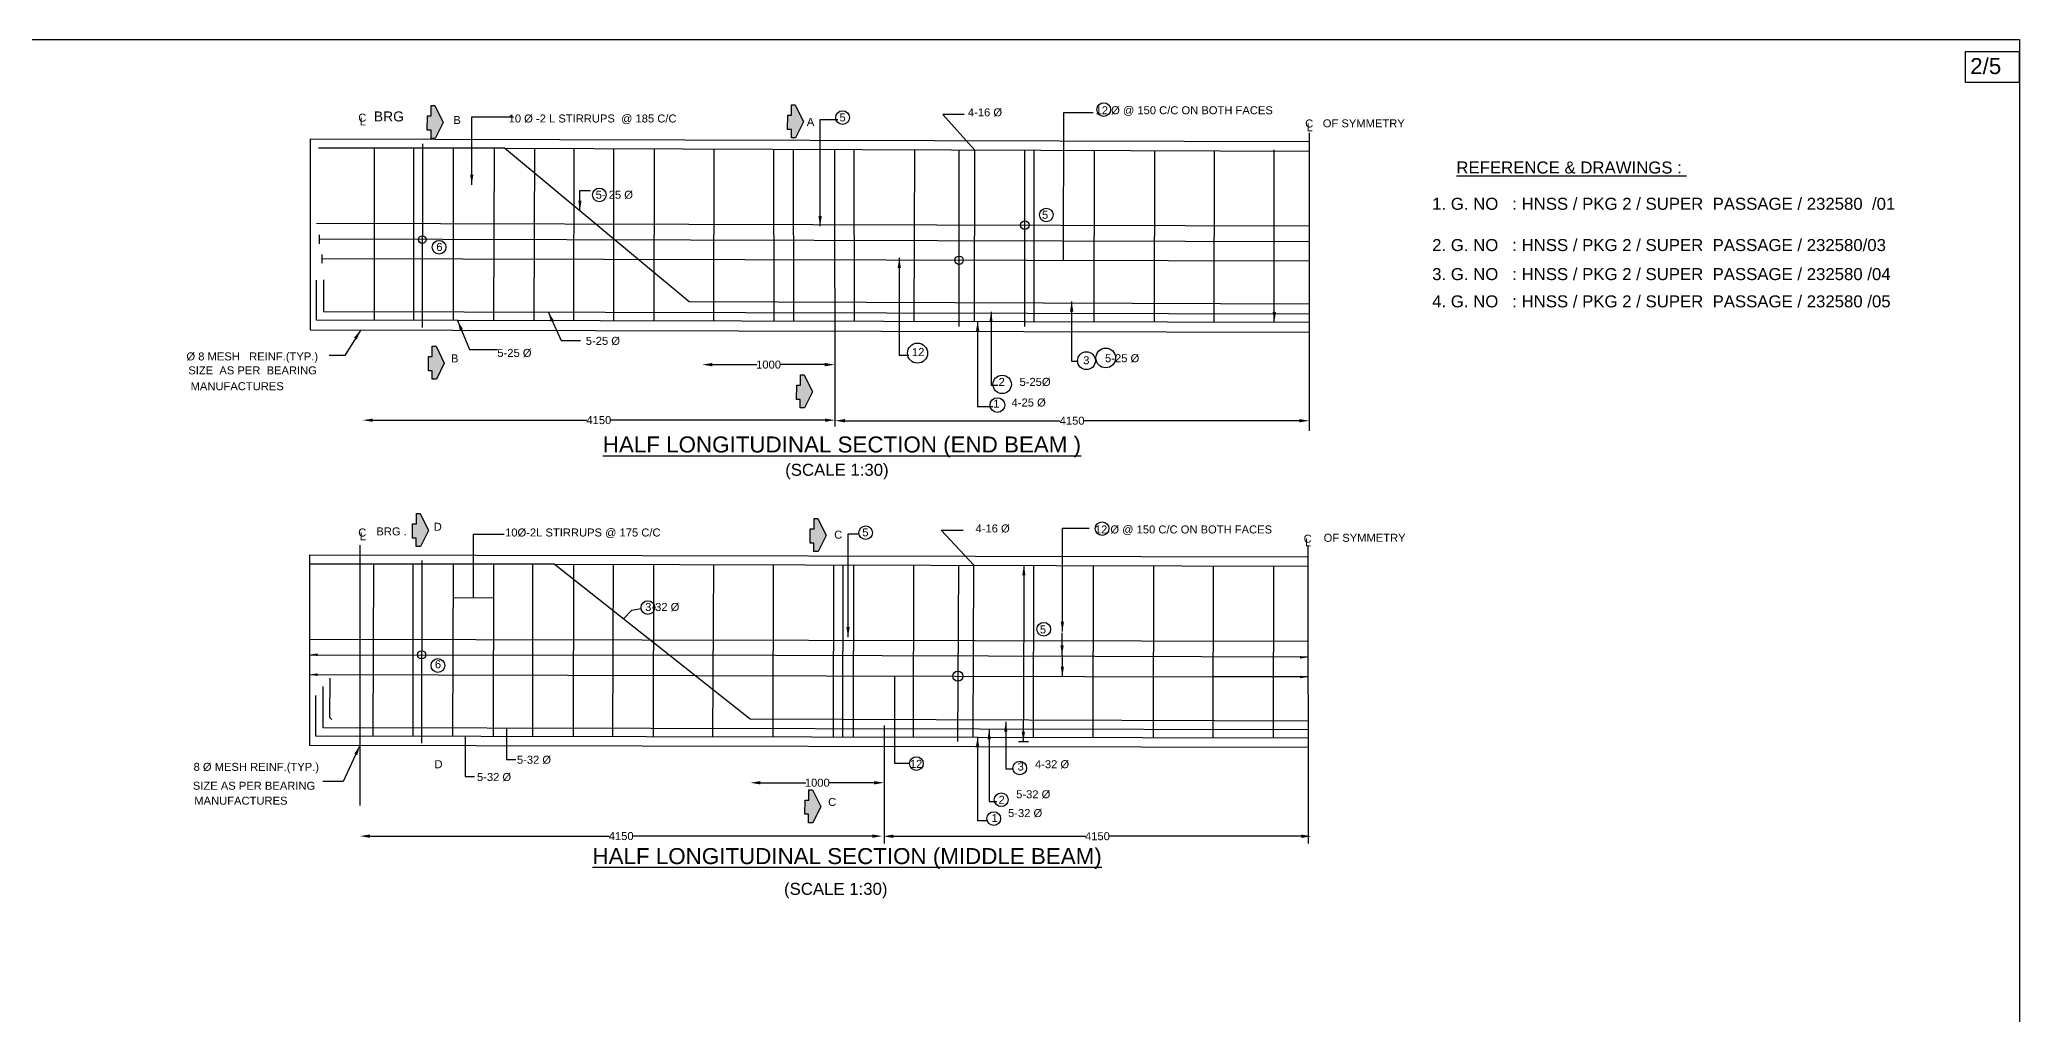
# Model space of a CAD drawing. Header units: millimetres. Extents: x 5124 to 5816485, y 2311 to 20996667.
# Drawn here: x 5791660 to 5816402, y 20984480 to 20996667 of the extents above; entities that cross this region are included whole.
import ezdxf

# ---------------------------------------------------------------- set-up
doc = ezdxf.new("R2010")
doc.units = ezdxf.units.MM
doc.header["$MEASUREMENT"] = 0
doc.layers.add('DIMENSION', color=2, linetype='Continuous')
doc.layers.add('TEXT', color=7, linetype='Continuous')
doc.styles.get("Standard").update_dxf_attribs({"font": 'arial.ttf', "height": 100})
doc.dimstyles.get("Standard").update_dxf_attribs({"dimtxt": 125, "dimasz": 125, "dimexe": 0.18, "dimexo": 0.0625, "dimgap": 0.09, "dimtad": 0, "dimdec": 0, "dimzin": 0, "dimdsep": 46, "dimtxsty": 'Standard', "dimcen": 0.09, "dimse1": 1, "dimse2": 1, "dimadec": 0, "dimazin": 0, "dimtfac": 1, "dimtdec": 0, "dimtofl": 0, "dimtmove": 0, "dimatfit": 3, "dimfxl": 0, "dimtolj": 1, "dimtzin": 0, "dimarcsym": 0})

# ---------------------------------------------------------------- blocks, each defined once
blk = doc.blocks.new('*D39')
at = {"layer": 'Defpoints', "color": 0, "transparency": 16777216}
for p in [(5795663, 20986703), (5802193, 20986709), (5802193, 20986703)]:
    blk.add_point(p, dxfattribs=at)
at = {"layer": 'DIMENSION', "color": 0, "lineweight": -2, "transparency": 16777216}
for p, q in [((5795788, 20986709), (5798777, 20986709)), ((5802068, 20986709), (5799079, 20986709))]:
    blk.add_line(p, q, dxfattribs=at)
at = {"layer": 'DIMENSION', "color": 0, "transparency": 16777216}
for points in [[(5795788, 20986730), (5795788, 20986688), (5795663, 20986709)], [(5802068, 20986730), (5802068, 20986688), (5802193, 20986709)]]:
    blk.add_solid(points, dxfattribs=at)
at = {"layer": 'DIMENSION', "color": 0, "transparency": 16777216, "insert": (5798928, 20986709), "char_height": 100, "attachment_point": 5}
blk.add_mtext('\\A1;4150', dxfattribs=at)
blk = doc.blocks.new('*D40')
at = {"layer": 'Defpoints', "color": 0, "transparency": 16777216}
for p in [(5802206, 20986715), (5807554, 20986715), (5807554, 20986707)]:
    blk.add_point(p, dxfattribs=at)
at = {"layer": 'DIMENSION', "color": 0, "lineweight": -2, "transparency": 16777216}
for p, q in [((5802331, 20986707), (5804729, 20986707)), ((5807429, 20986707), (5805031, 20986707))]:
    blk.add_line(p, q, dxfattribs=at)
at = {"layer": 'DIMENSION', "color": 0, "transparency": 16777216}
for points in [[(5802331, 20986728), (5802331, 20986686), (5802206, 20986707)], [(5807429, 20986728), (5807429, 20986686), (5807554, 20986707)]]:
    blk.add_solid(points, dxfattribs=at)
at = {"layer": 'DIMENSION', "color": 0, "transparency": 16777216, "insert": (5804880, 20986707), "char_height": 100, "attachment_point": 5}
blk.add_mtext('\\A1;4150', dxfattribs=at)
blk = doc.blocks.new('*D41')
at = {"layer": 'Defpoints', "color": 0, "transparency": 16777216}
for p in [(5795699, 20991906), (5801599, 20991909), (5801599, 20991830)]:
    blk.add_point(p, dxfattribs=at)
at = {"layer": 'DIMENSION', "color": 0, "lineweight": -2, "transparency": 16777216}
for p, q in [((5795824, 20991909), (5798498, 20991909)), ((5801474, 20991909), (5798800, 20991909))]:
    blk.add_line(p, q, dxfattribs=at)
at = {"layer": 'DIMENSION', "color": 0, "transparency": 16777216}
for points in [[(5795824, 20991929), (5795824, 20991888), (5795699, 20991909)], [(5801474, 20991929), (5801474, 20991888), (5801599, 20991909)]]:
    blk.add_solid(points, dxfattribs=at)
at = {"layer": 'DIMENSION', "color": 0, "transparency": 16777216, "insert": (5798649, 20991909), "char_height": 100, "attachment_point": 5}
blk.add_mtext('\\A1;4150', dxfattribs=at)
blk = doc.blocks.new('*D42')
at = {"layer": 'Defpoints', "color": 0, "transparency": 16777216}
for p in [(5801599, 20991909), (5807527, 20991909), (5807527, 20991902)]:
    blk.add_point(p, dxfattribs=at)
at = {"layer": 'DIMENSION', "color": 0, "lineweight": -2, "transparency": 16777216}
for p, q in [((5801724, 20991902), (5804412, 20991902)), ((5807402, 20991902), (5804714, 20991902))]:
    blk.add_line(p, q, dxfattribs=at)
at = {"layer": 'DIMENSION', "color": 0, "transparency": 16777216}
for points in [[(5801724, 20991923), (5801724, 20991881), (5801599, 20991902)], [(5807402, 20991923), (5807402, 20991881), (5807527, 20991902)]]:
    blk.add_solid(points, dxfattribs=at)
at = {"layer": 'DIMENSION', "color": 0, "transparency": 16777216, "insert": (5804563, 20991902), "char_height": 100, "attachment_point": 5}
blk.add_mtext('\\A1;4150', dxfattribs=at)
blk = doc.blocks.new('*D43')
at = {"layer": 'Defpoints', "color": 0, "transparency": 16777216}
for p in [(5799941, 20992603), (5799941, 20992537), (5801598, 20992537)]:
    blk.add_point(p, dxfattribs=at)
at = {"layer": 'DIMENSION', "color": 0, "lineweight": -2, "transparency": 16777216}
for p, q in [((5800066, 20992603), (5800625, 20992603)), ((5801473, 20992603), (5800914, 20992603))]:
    blk.add_line(p, q, dxfattribs=at)
at = {"layer": 'DIMENSION', "color": 0, "transparency": 16777216}
for points in [[(5800066, 20992624), (5800066, 20992582), (5799941, 20992603)], [(5801473, 20992624), (5801473, 20992582), (5801598, 20992603)]]:
    blk.add_solid(points, dxfattribs=at)
at = {"layer": 'DIMENSION', "color": 0, "transparency": 16777216, "insert": (5800770, 20992603), "char_height": 100, "attachment_point": 5}
blk.add_mtext('\\A1;1000', dxfattribs=at)
blk = doc.blocks.new('*D44')
at = {"layer": 'Defpoints', "color": 0, "transparency": 16777216}
for p in [(5800543, 20987351), (5802214, 20987376), (5802214, 20987351)]:
    blk.add_point(p, dxfattribs=at)
at = {"layer": 'DIMENSION', "color": 0, "lineweight": -2, "transparency": 16777216}
for p, q in [((5800668, 20987376), (5801234, 20987376)), ((5802089, 20987376), (5801523, 20987376))]:
    blk.add_line(p, q, dxfattribs=at)
at = {"layer": 'DIMENSION', "color": 0, "transparency": 16777216}
for points in [[(5800668, 20987397), (5800668, 20987355), (5800543, 20987376)], [(5802089, 20987397), (5802089, 20987355), (5802214, 20987376)]]:
    blk.add_solid(points, dxfattribs=at)
at = {"layer": 'DIMENSION', "color": 0, "transparency": 16777216, "insert": (5801379, 20987376), "char_height": 100, "attachment_point": 5}
blk.add_mtext('\\A1;1000', dxfattribs=at)

msp = doc.modelspace()

# ---------------------------------------------------------------- hatches: boundary and pattern name
at = {"layer": 'DIMENSION'}
h = msp.add_hatch(color=0, dxfattribs=at)
h.dxf.hatch_style = 1
h.paths.add_polyline_path([(5796600.6, 20995843.8), (5796553.7, 20995843.8), (5796553.7, 20995713.7), (5796506.6, 20995713.7), (5796504.8, 20995536.1), (5796551.7, 20995536.1), (5796551.7, 20995430.7), (5796604.6, 20995430.7), (5796703.8, 20995631.7)])
h = msp.add_hatch(color=0, dxfattribs=at)
h.dxf.hatch_style = 1
h.paths.add_polyline_path([(5801103.4, 20995850.8), (5801056.5, 20995850.8), (5801056.5, 20995720.7), (5801009.5, 20995720.7), (5801007.7, 20995543.2), (5801054.6, 20995543.2), (5801054.6, 20995437.7), (5801107.5, 20995437.7), (5801206.7, 20995638.7)])
h = msp.add_hatch(color=0, dxfattribs=at)
h.dxf.hatch_style = 1
h.paths.add_polyline_path([(5796614.9, 20992835.1), (5796567.9, 20992835.1), (5796567.9, 20992705), (5796520.9, 20992705), (5796519.1, 20992527.5), (5796566, 20992527.5), (5796566, 20992422.1), (5796618.9, 20992422.1), (5796718.1, 20992623)])
h = msp.add_hatch(color=0, dxfattribs=at)
h.dxf.hatch_style = 1
h.paths.add_polyline_path([(5801215.9, 20992476.2), (5801169, 20992476.2), (5801169, 20992346.1), (5801122, 20992346.1), (5801120.1, 20992168.6), (5801167, 20992168.6), (5801167, 20992063.2), (5801220, 20992063.2), (5801319.2, 20992264.1)])
h = msp.add_hatch(color=0, dxfattribs=at)
h.dxf.hatch_style = 1
h.paths.add_polyline_path([(5796416, 20990742.4), (5796369.1, 20990742.4), (5796369.1, 20990612.3), (5796322.1, 20990612.3), (5796320.3, 20990434.7), (5796367.2, 20990434.7), (5796367.2, 20990329.3), (5796420.1, 20990329.3), (5796519.3, 20990530.3)])
h = msp.add_hatch(color=0, dxfattribs=at)
h.dxf.hatch_style = 1
h.paths.add_polyline_path([(5801385.4, 20990679.7), (5801338.5, 20990679.7), (5801338.5, 20990549.6), (5801291.5, 20990549.6), (5801289.6, 20990372.1), (5801336.5, 20990372.1), (5801336.5, 20990266.6), (5801389.4, 20990266.6), (5801488.6, 20990467.6)])
h = msp.add_hatch(color=0, dxfattribs=at)
h.dxf.hatch_style = 1
h.paths.add_polyline_path([(5801319.6, 20987289.5), (5801272.7, 20987289.5), (5801272.7, 20987159.4), (5801225.7, 20987159.4), (5801223.8, 20986981.8), (5801270.7, 20986981.8), (5801270.7, 20986876.4), (5801323.7, 20986876.4), (5801422.9, 20987077.4)])

# ---------------------------------------------------------------- linework, layer by layer
at = {"layer": 'DIMENSION', "color": 0}
for points in [[(5773433.9, 20996666.8), (5816401.6, 20996666.8), (5816401.6, 20967685), (5773433.9, 20967685)], [(5815721.9, 20996133.9), (5816401.6, 20996133.9), (5816401.6, 20996512.4), (5815721.9, 20996512.4)]]:
    msp.add_lwpolyline(points, close=True, dxfattribs=at)
for points in [[(5796506.6, 20995713.7), (5796553.7, 20995713.7), (5796553.7, 20995843.8), (5796600.6, 20995843.8), (5796703.8, 20995631.7), (5796604.6, 20995430.7), (5796551.7, 20995430.7), (5796551.7, 20995536.1), (5796504.8, 20995536.1), (5796506.6, 20995713.7)], [(5801009.5, 20995720.7), (5801056.5, 20995720.7), (5801056.5, 20995850.8), (5801103.4, 20995850.8), (5801206.7, 20995638.7), (5801107.5, 20995437.7), (5801054.6, 20995437.7), (5801054.6, 20995543.2), (5801007.7, 20995543.2), (5801009.5, 20995720.7)], [(5803215.1, 20995731), (5802947.6, 20995731), (5803344.9, 20995289), (5803339.9, 20993140)], [(5804455.8, 20993904.5), (5804461.4, 20995753.6), (5804827.9, 20995753.6)], [(5807527, 20995499.8), (5807527, 20991774.9)], [(5807527, 20995387.3), (5795041.6, 20995422.1), (5795041.6, 20993038.7), (5807527, 20993007.4)], [(5807527, 20993360.5), (5799776.3, 20993388.4), (5797469.6, 20995310.6), (5795145.7, 20995310.6)], [(5795841.3, 20995310.6), (5795840.3, 20993157.2)], [(5796338.8, 20993156.1), (5796338.8, 20995310.6)], [(5796443.6, 20995365.2), (5796440.8, 20993069)], [(5796834.1, 20993154.9), (5796834.1, 20995310.6)], [(5797339, 20995310.6), (5797334, 20993153.8)], [(5797469.6, 20995310.6), (5807527, 20995273.5)], [(5797839.3, 20993152.6), (5797847.3, 20995309.2)], [(5798336.5, 20995307.4), (5798331.5, 20993151.5)], [(5798837.6, 20993150.3), (5798838, 20995305.6)], [(5799339.7, 20995303.7), (5799334.7, 20993149.2)], [(5800086.9, 20995301), (5800081.9, 20993147.5)], [(5800833.1, 20995298.2), (5800834.4, 20993145.7)], [(5801087.1, 20993145.1), (5801082.5, 20995297.3)], [(5801595, 20995295.4), (5801599, 20991830.1)], [(5801841.9, 20993143.4), (5801839.9, 20995294.5)], [(5802592.1, 20995291.7), (5802587.1, 20993141.7)], [(5803150.5, 20993078.1), (5803151.5, 20995289.7)], [(5803972.4, 20993081.2), (5803972.8, 20995286.6)], [(5804090.9, 20993138.2), (5804089.4, 20995286.2)], [(5804839.6, 20993136.5), (5804841.8, 20995283.4)], [(5805592.6, 20995280.7), (5805587.7, 20993134.8)], [(5806339.7, 20993133), (5806341.8, 20995277.9)], [(5795122.4, 20994370.7), (5807527, 20994336.5)], [(5795156, 20994225.4), (5795156, 20994114.1)], [(5807527, 20994139.2), (5795156, 20994169.8)], [(5795186.2, 20993981.8), (5795186.2, 20993870.5)], [(5807527, 20993897.3), (5795186.2, 20993926.1)], [(5807527, 20993130.3), (5795122.2, 20993158.9), (5795122.2, 20993660.9)], [(5795208.6, 20993664.4), (5795208.6, 20993269.4), (5807527, 20993240.1)], [(5796520.9, 20992705), (5796567.9, 20992705), (5796567.9, 20992835.1), (5796614.9, 20992835.1), (5796718.1, 20992623), (5796618.9, 20992422.1), (5796566, 20992422.1), (5796566, 20992527.5), (5796519.1, 20992527.5), (5796520.9, 20992705)], [(5801122, 20992346.1), (5801169, 20992346.1), (5801169, 20992476.2), (5801215.9, 20992476.2), (5801319.2, 20992264.1), (5801220, 20992063.2), (5801167, 20992063.2), (5801167, 20992168.6), (5801120.1, 20992168.6), (5801122, 20992346.1)], [(5796322.1, 20990612.3), (5796369.1, 20990612.3), (5796369.1, 20990742.4), (5796416, 20990742.4), (5796519.3, 20990530.3), (5796420.1, 20990329.3), (5796367.2, 20990329.3), (5796367.2, 20990434.7), (5796320.3, 20990434.7), (5796322.1, 20990612.3)], [(5801291.5, 20990549.6), (5801338.5, 20990549.6), (5801338.5, 20990679.7), (5801385.4, 20990679.7), (5801488.6, 20990467.6), (5801389.4, 20990266.6), (5801336.5, 20990266.6), (5801336.5, 20990372.1), (5801289.6, 20990372.1), (5801291.5, 20990549.6)], [(5803328.1, 20987941.9), (5803333.6, 20990095.4), (5802928.6, 20990535.8), (5803200.7, 20990535.8)], [(5795663.8, 20990347.5), (5795663.8, 20987093.3)], [(5797081.4, 20989690.2), (5797081.4, 20990485.1), (5797466.2, 20990485.4)], [(5807508.2, 20990347.4), (5807511.4, 20986615.1)], [(5807508.3, 20990195.4), (5795033.5, 20990220.3), (5795033.5, 20987844.7), (5807510.4, 20987821.8)], [(5807510.1, 20988147.3), (5800541.1, 20988171.5), (5798091.8, 20990108.8), (5795033.5, 20990108.8)], [(5795829.7, 20987956.2), (5795837.4, 20990108.8)], [(5796329.5, 20987955.3), (5796329.5, 20990108.8)], [(5796436.1, 20990155.5), (5796432.1, 20987871.1)], [(5796825.7, 20987954.3), (5796832.4, 20990108.8)], [(5797332.6, 20990108.8), (5797328.4, 20987953.4)], [(5797825, 20987952.4), (5797825, 20990108.8)], [(5798091.8, 20990108.8), (5807508.4, 20990084.8)], [(5798330.7, 20990108.2), (5798326.5, 20987951.5)], [(5798825.2, 20987950.5), (5798830.7, 20990106.9)], [(5799332.6, 20990105.6), (5799328.5, 20987949.5)], [(5800082.4, 20990103.7), (5800068.8, 20987948.1)], [(5800827, 20990101.8), (5800822.8, 20987946.7)], [(5801583.3, 20990099.9), (5801579.2, 20987945.2)], [(5801696.2, 20987945), (5801701.7, 20990099.6)], [(5801830.6, 20990099.3), (5801826.5, 20987944.8)], [(5802580.7, 20990097.3), (5802576.5, 20987943.3)], [(5803142.1, 20990095.9), (5803132, 20987891.2)], [(5804080.2, 20990093.5), (5804076.1, 20987940.5)], [(5804827.2, 20987939), (5804832.7, 20990091.6)], [(5805581.7, 20990089.7), (5805577.5, 20987937.6)], [(5806325.4, 20987936.2), (5806330.9, 20990087.8)], [(5807080.9, 20990085.9), (5807076.8, 20987934.7)], [(5796831.1, 20989690.7), (5797331.8, 20989689.7)], [(5798955.5, 20989425.6), (5799059.6, 20989535.2), (5799177.6, 20989553.2)], [(5795033.5, 20989171.6), (5807509.2, 20989145.1)], [(5795198.4, 20988579.9), (5795198.4, 20988065.1), (5807510.2, 20988040.4)], [(5795286, 20988682.3), (5795282.6, 20988195.8), (5795310.5, 20988165.2)], [(5802532.6, 20987615.4), (5802346.2, 20987615.4), (5802348.8, 20988710.6)], [(5807510.3, 20987933.9), (5795111.2, 20987957.6), (5795111.2, 20988468.1)], [(5797494.9, 20988060.5), (5797494.9, 20987668.6), (5797609.7, 20987668.6)], [(5802214.3, 20988091), (5802214.3, 20986617.6)], [(5796977.9, 20987954), (5796977.9, 20987452.3), (5797093.9, 20987452.3)], [(5803893.2, 20987891.6), (5804018.9, 20987891.6)], [(5801225.7, 20987159.4), (5801272.7, 20987159.4), (5801272.7, 20987289.5), (5801319.6, 20987289.5), (5801422.9, 20987077.4), (5801323.7, 20986876.4), (5801270.7, 20986876.4), (5801270.7, 20986981.8), (5801223.8, 20986981.8), (5801225.7, 20987159.4)]]:
    msp.add_lwpolyline(points, dxfattribs=at)
for centre, radius in [((5801694.3, 20995691.3), 85.6), ((5804959.4, 20995792), 85.6), ((5798655.4, 20994724.5), 85.6), ((5804241.2, 20994474), 85.6), ((5803972.6, 20994346.3), 54.6), ((5796442.2, 20994166.6), 48.4), ((5796653.4, 20994070.8), 85.6), ((5803150.9, 20993907.5), 52.5), ((5802631.9, 20992747.3), 125.3), ((5804742.3, 20992652.1), 111.6), ((5804984.1, 20992687), 123.2), ((5803689.4, 20992356.4), 115.2), ((5803629.2, 20992097.5), 91.6), ((5801983.6, 20990502.3), 85.6), ((5804938.5, 20990552.8), 85.6), ((5799262.3, 20989566.1), 85.6), ((5804209.7, 20989295.2), 85.6), ((5796434, 20988975.1), 50.8), ((5796637.5, 20988841.8), 85.6), ((5803135.8, 20988708.8), 62.2), ((5802618.3, 20987615.4), 85.6), ((5803909.8, 20987560.4), 85.6), ((5803677, 20987162.8), 85.6), ((5803584.4, 20986927.7), 85.6)]:
    msp.add_circle(centre, radius, dxfattribs=at)

# ---------------------------------------------------------------- texts
for s, height, p in [('2/5', 200, (5815786.5, 20996235.7)), ('BRG', 125, (5795836.2, 20995643.7))]:
    msp.add_text(s, height=height, dxfattribs=at).set_placement(p)
at = {"layer": 'TEXT', "color": 0}
for s, height, p in [('C', 100, (5795642.7, 20995640.7)), ('10 Ø -2 L STIRRUPS  @ 185 C/C', 100, (5797522, 20995630.3)), ('5', 100, (5801655.8, 20995643.7)), ('4-16 Ø ', 100, (5803261.3, 20995707)), ('12 Ø @ 150 C/C ON BOTH FACES ', 100, (5804856.9, 20995733.3)), ('L', 100, (5795660.7, 20995593.8)), ('B', 100, (5796831.4, 20995611.2)), ('A', 100, (5801247.9, 20995588.1)), ('C', 100, (5807476.2, 20995568)), ('L', 100, (5807494.2, 20995521.1)), ('OF SYMMETRY', 100, (5807696.1, 20995569.7)), ('%%UREFERENCE & DRAWINGS : ', 150, (5809365.9, 20994992.7)), ('5- 25 Ø', 100, (5798609.3, 20994677.3)), ('5', 100, (5804186.6, 20994426.8)), ('1. G. NO   : HNSS / PKG 2 / SUPER  PASSAGE / 232580  /01', 150, (5809062.8, 20994539)), ('6', 100, (5796617.6, 20994024.7)), ('2. G. NO   : HNSS / PKG 2 / SUPER  PASSAGE / 232580/03', 150, (5809062.8, 20994023.2)), ('3. G. NO   : HNSS / PKG 2 / SUPER  PASSAGE / 232580 /04', 150, (5809062.8, 20993660.1)), ('4. G. NO   : HNSS / PKG 2 / SUPER  PASSAGE / 232580 /05', 150, (5809062.8, 20993319.2)), ('Ø 8 MESH   REINF.(TYP.)', 100, (5793495.3, 20992655.9)), ('5-25 Ø ', 100, (5797380.9, 20992699.8)), ('5-25 Ø ', 100, (5798486.1, 20992850.4)), ('12', 100, (5802562.1, 20992710.6)), ('SIZE  AS PER  BEARING ', 100, (5793518.9, 20992481.4)), ('B ', 100, (5796801.3, 20992631)), ('3 ', 100, (5804702.2, 20992607.9)), ('5-25 Ø ', 100, (5804975.3, 20992633.3)), ('MANUFACTURES ', 100, (5793547.2, 20992283.3)), ('2', 100, (5803644.8, 20992337.7)), ('5-25Ø', 100, (5803906.6, 20992337.7)), ('1', 100, (5803578.4, 20992065)), ('  4-25 Ø', 100, (5803729.6, 20992079.7)), ('%%UHALF LONGITUDINAL SECTION (END BEAM )', 200, (5798698.6, 20991505.1)), ('(SCALE 1:30)', 150, (5800977.9, 20991213.5)), ('C', 100, (5795642.1, 20990454.3)), ('BRG .', 100, (5795869.3, 20990468.3)), ('D', 100, (5796585.7, 20990526.4)), ('10Ø-2L STIRRUPS @ 175 C/C ', 100, (5797477.5, 20990454.7)), ('C ', 100, (5801590.2, 20990427.9)), ('5', 100, (5801941.2, 20990456.6)), ('4-16 Ø ', 100, (5803357, 20990505.2)), ('12 Ø @ 150 C/C ON BOTH FACES', 100, (5804847.4, 20990492.6)), ('L', 100, (5795660, 20990407.4)), ('C', 100, (5807456.6, 20990377.3)), ('L', 100, (5807474.6, 20990330.4)), ('OF SYMMETRY', 100, (5807706.8, 20990388.6)), ('3-32 Ø ', 100, (5799228.3, 20989523.7)), ('5', 100, (5804160.1, 20989242.5)), ('6', 100, (5796600.3, 20988807.7)), ('8 Ø MESH REINF.(TYP.)', 100, (5793584.6, 20987525.1)), ('D', 100, (5796595.1, 20987557.6)), ('5-32 Ø ', 100, (5797625, 20987613.9)), ('12 ', 100, (5802535.8, 20987562.2)), ('3', 100, (5803882.2, 20987528.8)), ('4-32 Ø ', 100, (5804099.1, 20987557.7)), ('SIZE AS PER BEARING ', 100, (5793575.5, 20987288.7)), ('5-32 Ø ', 100, (5797126.1, 20987397.5)), ('MANUFACTURES ', 100, (5793593.7, 20987102.2)), ('C ', 100, (5801514.7, 20987086.2)), ('2', 100, (5803643.6, 20987113.4)), ('5-32 Ø ', 100, (5803864.1, 20987182)), ('1', 100, (5803556.9, 20986885.8)), ('5-32 Ø ', 100, (5803762.9, 20986947.2)), ('%%UHALF LONGITUDINAL SECTION (MIDDLE BEAM)', 200, (5798569.6, 20986359.3)), ('(SCALE 1:30)', 150, (5800963.4, 20985974.8))]:
    msp.add_text(s, height=height, dxfattribs=at).set_placement(p)

# ---------------------------------------------------------------- dimensions: what is measured, and where the dimension line sits
at = {"layer": 'DIMENSION', "color": 0}
for base, p1, p2, text, picture, middle in [((5799941.2, 20992602.7), (5801598.2, 20992537.2), (5799941.2, 20992537.2), '1000', '*D43', (5800769.7, 20992602.7)), ((5801599, 20991908.6), (5795699.3, 20991906.4), (5801599, 20991830.1), '4150', '*D41', (5798649.1, 20991908.6)), ((5807527, 20991901.8), (5801598.9, 20991908.6), (5807527, 20991908.6), '4150', '*D42', (5804563, 20991901.8)), ((5802214.3, 20987375.8), (5800542.7, 20987351.2), (5802214.3, 20987351.2), '1000', '*D44', (5801378.5, 20987375.8)), ((5802192.9, 20986708.8), (5795663.1, 20986703.1), (5802192.9, 20986703.1), '4150', '*D39', (5798928, 20986708.8)), ((5807553.7, 20986706.9), (5802206.4, 20986714.5), (5807553.7, 20986714.5), '4150', '*D40', (5804880, 20986706.9))]:
    dim = msp.add_linear_dim(base=base, p1=p1, p2=p2, text=text, dimstyle='Standard', dxfattribs=at)
    dim.commit()
    dim.dimension.update_dxf_attribs({"geometry": picture, "text_midpoint": middle})

# ---------------------------------------------------------------- leaders
for points, override in [([(5797060.8, 20994852.5), (5797060.8, 20995702.5), (5797583, 20995702.5)], {"dimgap": 0.09, "dimtad": 0}), ([(5801414.4, 20994335.3), (5801414.4, 20995668.2), (5801635.8, 20995668.2)], {"dimgap": 0.09, "dimtad": 0}), ([(5807090.3, 20993135.9), (5807090.3, 20995289.1)], {"dimgap": 0.09, "dimtad": 0}), ([(5798412.5, 20994529.1), (5798412.5, 20994779.6), (5798545.8, 20994779.6)], {"dimgap": 0.09, "dimtad": 0}), ([(5802403.6, 20993938), (5802403.6, 20992723.4), (5802522.6, 20992723.4)], {"dimgap": 0.09, "dimtad": 0}), ([(5798016.3, 20993262.7), (5798177.9, 20992903.8), (5798418.4, 20992903.8)], {"dimgap": 0.09, "dimtad": 0}), ([(5803550.6, 20993262.4), (5803550.6, 20992345.9), (5803634.4, 20992345.9)], {"dimgap": 0.09, "dimtad": 0}), ([(5804557.5, 20993392.3), (5804557.5, 20992644.7), (5804641.1, 20992644.7)], {"dimgap": 0.09, "dimtad": 0}), ([(5795674.6, 20993037.1), (5795474, 20992716.6), (5795280.9, 20992716.6)], {"dimgap": 0.09, "dimtad": 0}), ([(5796883.7, 20993154.8), (5797034.6, 20992793.4), (5797381.7, 20992793.4)], {"dimgap": 0.09, "dimtad": 0}), ([(5803383, 20993147.1), (5803383, 20992080.9), (5803574.1, 20992080.9)], {"dimgap": 0.09, "dimtad": 0}), ([(5804441.4, 20989266.2), (5804441.4, 20990559.3), (5804777.9, 20990559.3)], {"dimgap": 0.09, "dimtad": 0}), ([(5801763.6, 20989197.6), (5801763.6, 20990487.2), (5801897.4, 20990487.2)], {"dimgap": 0.09, "dimtad": 0}), ([(5803961, 20990093.8), (5803954.3, 20988159.7)], {"dimgap": 0.09, "dimtad": 0}), ([(5804438.1, 20988969.6), (5804438.1, 20989249.7)], {"dimgap": 0.09, "dimtad": 0}), ([(5795033.5, 20988976.4), (5799528.8, 20988972.2)], {"dimasz": 100, "dimgap": 0.09, "dimtad": 0}), ([(5807509.4, 20988944.2), (5799528.8, 20988972.2)], {"dimasz": 100}), ([(5804441.4, 20988702.8), (5804441.4, 20988969.6)], {"dimgap": 0.09, "dimtad": 0}), ([(5795033.5, 20988727.6), (5806331.5, 20988701.3)], {"dimasz": 100}), ([(5807509.6, 20988698.2), (5806331.5, 20988701.3)], {"dimasz": 100}), ([(5803734, 20988139.3), (5803734, 20987550.5), (5803832.8, 20987550.5)], {"dimgap": 0.09, "dimtad": 0}), ([(5803954.3, 20987891.6), (5803954.3, 20988159.7)], {"dimgap": 0.09, "dimtad": 0}), ([(5795663.8, 20987843.5), (5795456, 20987393.4), (5795199.7, 20987393.4)], {"dimgap": 0.09, "dimtad": 0}), ([(5803381.7, 20987948.1), (5803381.7, 20986902.2), (5803510.2, 20986902.2)], {"dimgap": 0.09, "dimtad": 0}), ([(5803526.6, 20988043.9), (5803526.6, 20987142.5), (5803622.1, 20987142.5)], {"dimgap": 0.09, "dimtad": 0})]:
    msp.add_leader(points, dimstyle='Standard', override=override, dxfattribs=at)

doc.saveas('drawing.dxf')
